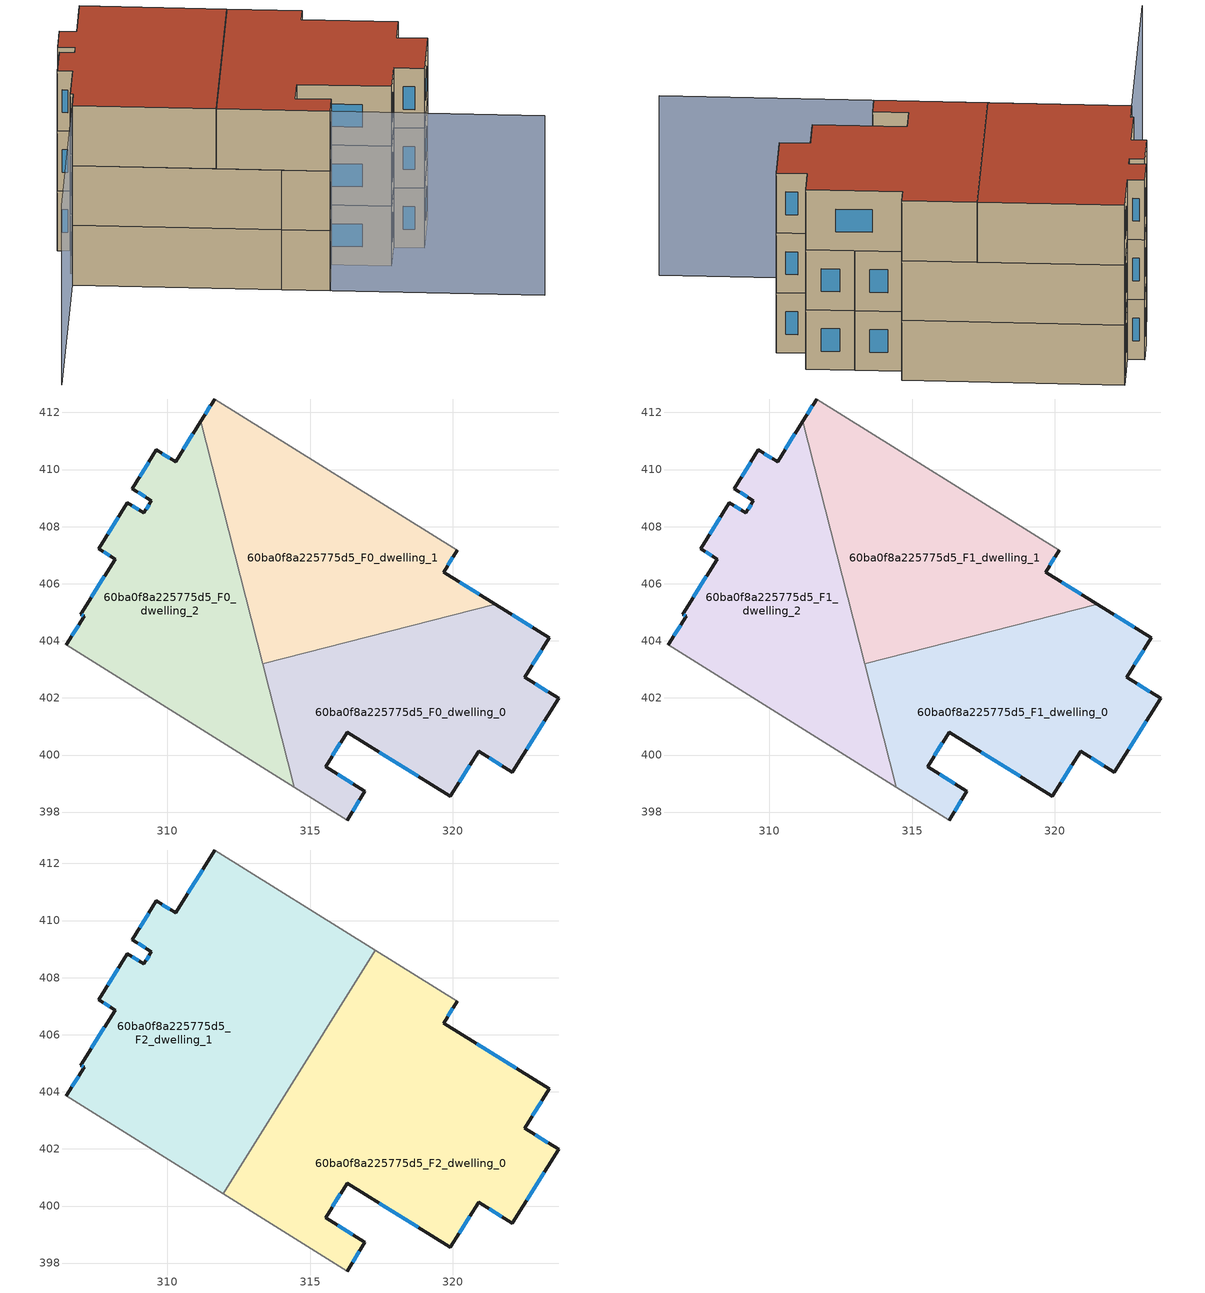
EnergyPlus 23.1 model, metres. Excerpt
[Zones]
60ba0f8a225775d5_F0_dwelling_0
 floor ground (EU_floor_Construction): 323.38,404.11 322.52,402.73 323.71,401.99 322.09,399.4 320.91,400.14 319.92,398.55 316.3,400.8 315.55,399.59 316.93,398.73 316.3,397.72 314.45,398.88 313.34,403.19 321.5,405.28 z0
 wall outside (EU_wall_Construction): 316.3,397.72 316.93,398.73 315.55,399.59 316.3,400.8 319.92,398.55 320.91,400.14 322.09,399.4 323.71,401.99 322.52,402.73 323.38,404.11 321.5,405.28 z0:3
 wall adiabatic (EU_wall_Construction): 314.45,398.88 316.3,397.72 z0:3
 wall to 60ba0f8a225775d5_F0_dwelling_1 (EU_wall_Construction): 321.5,405.28 313.34,403.19 z0:3
 wall to 60ba0f8a225775d5_F0_dwelling_2 (EU_wall_Construction): 313.34,403.19 314.45,398.88 z0:3
 window (EU_Window_Construction): 322.79,404.47 322.08,404.91 / 322.79,403.16 323.11,403.68 / 323.34,402.22 322.89,402.5 / 322.6,400.21 323.2,401.19 / 321.28,399.91 321.72,399.63 / 320.23,399.04 320.6,399.64 / 317.43,400.1 318.79,399.25 / 315.78,399.97 316.07,400.42 / 316.5,399 315.98,399.32 / 316.49,398.04 316.73,398.42 z0.93:2.07
60ba0f8a225775d5_F0_dwelling_1
 floor ground (EU_floor_Construction): 320.16,407.17 319.68,406.41 321.5,405.28 313.34,403.19 311.18,411.69 311.66,412.47 z0
 wall outside (EU_wall_Construction): 321.5,405.28 319.68,406.41 320.16,407.17 / 311.66,412.47 311.18,411.69 z0:3
 wall adiabatic (EU_wall_Construction): 320.16,407.17 311.66,412.47 z0:3
 wall to 60ba0f8a225775d5_F0_dwelling_2 (EU_wall_Construction): 311.18,411.69 313.34,403.19 z0:3
 window (EU_Window_Construction): 319.83,406.64 320.01,406.93 / 320.93,405.63 320.25,406.05 / 311.51,412.23 311.33,411.93 z0.93:2.07
60ba0f8a225775d5_F0_dwelling_2
 floor ground (EU_floor_Construction): 311.18,411.69 314.45,398.88 306.47,403.86 307.09,404.86 306.97,404.93 308.17,406.86 307.59,407.22 308.6,408.84 309.18,408.48 309.44,408.91 308.78,409.33 309.62,410.68 310.29,410.27 z0
 wall outside (EU_wall_Construction): 311.18,411.69 310.29,410.27 309.62,410.68 308.78,409.33 309.44,408.91 309.18,408.48 308.6,408.84 307.59,407.22 308.17,406.86 306.97,404.93 307.09,404.86 306.47,403.86 z0:3
 wall adiabatic (EU_wall_Construction): 306.47,403.86 314.45,398.88 z0:3
 window (EU_Window_Construction): 307.8,406.26 307.34,405.53 / 307.77,407.11 307.99,406.98 / 308.28,408.34 307.91,407.73 / 309,408.59 308.78,408.73 / 309.36,408.77 309.26,408.61 / 308.98,409.2 309.24,409.04 / 309.36,410.26 309.04,409.75 / 310.08,410.4 309.83,410.56 / 310.9,411.25 310.57,410.71 / 306.9,404.55 306.66,404.17 / 307.01,404.91 307.05,404.88 z0.93:2.07
60ba0f8a225775d5_F1_dwelling_0
 floor to 60ba0f8a225775d5_F0_dwelling_0 (EU_floor_Construction): 323.38,404.11 322.52,402.73 323.71,401.99 322.09,399.4 320.91,400.14 319.92,398.55 316.3,400.8 315.55,399.59 316.93,398.73 316.3,397.72 314.45,398.88 313.34,403.19 321.5,405.28 z3
 wall outside (EU_wall_Construction): 316.3,397.72 316.93,398.73 315.55,399.59 316.3,400.8 319.92,398.55 320.91,400.14 322.09,399.4 323.71,401.99 322.52,402.73 323.38,404.11 321.5,405.28 z3:6
 wall adiabatic (EU_wall_Construction): 314.45,398.88 316.3,397.72 z3:6
 wall to 60ba0f8a225775d5_F1_dwelling_1 (EU_wall_Construction): 321.5,405.28 313.34,403.19 z3:6
 wall to 60ba0f8a225775d5_F1_dwelling_2 (EU_wall_Construction): 313.34,403.19 314.45,398.88 z3:6
 window (EU_Window_Construction): 322.79,404.47 322.08,404.91 / 322.79,403.16 323.11,403.68 / 323.34,402.22 322.89,402.5 / 322.6,400.21 323.2,401.19 / 321.28,399.91 321.72,399.63 / 320.23,399.04 320.6,399.64 / 317.43,400.1 318.79,399.25 / 315.78,399.97 316.07,400.42 / 316.5,399 315.98,399.32 / 316.49,398.04 316.73,398.42 z3.93:5.07
60ba0f8a225775d5_F1_dwelling_1
 floor to 60ba0f8a225775d5_F0_dwelling_1 (EU_floor_Construction): 320.16,407.17 319.68,406.41 321.5,405.28 313.34,403.19 311.18,411.69 311.66,412.47 z3
 wall outside (EU_wall_Construction): 321.5,405.28 319.68,406.41 320.16,407.17 / 311.66,412.47 311.18,411.69 z3:6
 wall adiabatic (EU_wall_Construction): 320.16,407.17 311.66,412.47 z3:6
 wall to 60ba0f8a225775d5_F1_dwelling_2 (EU_wall_Construction): 311.18,411.69 313.34,403.19 z3:6
 window (EU_Window_Construction): 319.83,406.64 320.01,406.93 / 320.93,405.63 320.25,406.05 / 311.51,412.23 311.33,411.93 z3.93:5.07
60ba0f8a225775d5_F1_dwelling_2
 floor to 60ba0f8a225775d5_F0_dwelling_2 (EU_floor_Construction): 311.18,411.69 314.45,398.88 306.47,403.86 307.09,404.86 306.97,404.93 308.17,406.86 307.59,407.22 308.6,408.84 309.18,408.48 309.44,408.91 308.78,409.33 309.62,410.68 310.29,410.27 z3
 wall outside (EU_wall_Construction): 311.18,411.69 310.29,410.27 309.62,410.68 308.78,409.33 309.44,408.91 309.18,408.48 308.6,408.84 307.59,407.22 308.17,406.86 306.97,404.93 307.09,404.86 306.47,403.86 z3:6
 wall adiabatic (EU_wall_Construction): 306.47,403.86 314.45,398.88 z3:6
 window (EU_Window_Construction): 307.8,406.26 307.34,405.53 / 307.77,407.11 307.99,406.98 / 308.28,408.34 307.91,407.73 / 309,408.59 308.78,408.73 / 309.36,408.77 309.26,408.61 / 308.98,409.2 309.24,409.04 / 309.36,410.26 309.04,409.75 / 310.08,410.4 309.83,410.56 / 310.9,411.25 310.57,410.71 / 306.9,404.55 306.66,404.17 / 307.01,404.91 307.05,404.88 z3.93:5.07
60ba0f8a225775d5_F2_dwelling_0
 floor to 60ba0f8a225775d5_F1_dwelling_0 (EU_floor_Construction): 323.38,404.11 322.52,402.73 323.71,401.99 322.09,399.4 320.91,400.14 319.92,398.55 316.3,400.8 315.55,399.59 316.93,398.73 316.3,397.72 314.45,398.88 313.44,402.8 313.75,403.3 321.5,405.28 z6
 floor to 60ba0f8a225775d5_F1_dwelling_1 (EU_floor_Construction): 320.16,407.17 319.68,406.41 321.5,405.28 313.75,403.3 317.29,408.96 z6
 floor to 60ba0f8a225775d5_F1_dwelling_2 (EU_floor_Construction): 313.44,402.8 314.45,398.88 311.96,400.43 z6
 wall outside (EU_wall_Construction): 316.3,397.72 316.93,398.73 315.55,399.59 316.3,400.8 319.92,398.55 320.91,400.14 322.09,399.4 323.71,401.99 322.52,402.73 323.38,404.11 319.68,406.41 320.16,407.17 z6:9
 wall adiabatic (EU_wall_Construction): 311.96,400.43 316.3,397.72 / 320.16,407.17 317.29,408.96 z6:9
 wall to 60ba0f8a225775d5_F2_dwelling_1 (EU_wall_Construction): 317.29,408.96 311.96,400.43 z6:9
 window (EU_Window_Construction): 315.78,399.97 316.07,400.42 / 316.5,399 315.98,399.32 / 316.49,398.04 316.73,398.42 / 319.83,406.64 320.01,406.93 / 322.22,404.82 320.83,405.69 / 322.79,403.16 323.11,403.68 / 323.34,402.22 322.89,402.5 / 322.6,400.21 323.2,401.19 / 321.28,399.91 321.72,399.63 / 320.23,399.04 320.6,399.64 / 317.43,400.1 318.79,399.25 z6.93:8.07
 roof outside (EU_roof_Construction): 322.09,399.4 323.71,401.99 322.52,402.73 323.38,404.11 319.68,406.41 320.16,407.17 317.29,408.96 311.96,400.43 316.3,397.72 316.93,398.73 315.55,399.59 316.3,400.8 319.92,398.55 320.91,400.14 z9
60ba0f8a225775d5_F2_dwelling_1
 floor to 60ba0f8a225775d5_F1_dwelling_1 (EU_floor_Construction): 317.29,408.96 313.75,403.3 313.34,403.19 311.18,411.69 311.66,412.47 z6
 floor to 60ba0f8a225775d5_F1_dwelling_2 (EU_floor_Construction): 311.18,411.69 313.44,402.8 311.96,400.43 306.47,403.86 307.09,404.86 306.97,404.93 308.17,406.86 307.59,407.22 308.6,408.84 309.18,408.48 309.44,408.91 308.78,409.33 309.62,410.68 310.29,410.27 z6
 floor to 60ba0f8a225775d5_F1_dwelling_0 (EU_floor_Construction): 313.75,403.3 313.44,402.8 313.34,403.19 z6
 wall outside (EU_wall_Construction): 311.66,412.47 310.29,410.27 309.62,410.68 308.78,409.33 309.44,408.91 309.18,408.48 308.6,408.84 307.59,407.22 308.17,406.86 306.97,404.93 307.09,404.86 306.47,403.86 z6:9
 wall adiabatic (EU_wall_Construction): 317.29,408.96 311.66,412.47 / 306.47,403.86 311.96,400.43 z6:9
 window (EU_Window_Construction): 307.8,406.26 307.34,405.53 / 307.77,407.11 307.99,406.98 / 308.28,408.34 307.91,407.73 / 309,408.59 308.78,408.73 / 309.36,408.77 309.26,408.61 / 308.98,409.2 309.24,409.04 / 309.36,410.26 309.04,409.75 / 310.08,410.4 309.83,410.56 / 311.24,411.78 310.72,410.96 / 306.9,404.55 306.66,404.17 / 307.01,404.91 307.05,404.88 z6.93:8.07
 roof outside (EU_roof_Construction): 311.96,400.43 317.29,408.96 311.66,412.47 310.29,410.27 309.62,410.68 308.78,409.33 309.44,408.91 309.18,408.48 308.6,408.84 307.59,407.22 308.17,406.86 306.97,404.93 307.09,404.86 306.47,403.86 z9
shading: 301.14,395.33 306.47,403.86 / 306.47,403.86 324.46,392.62 z0:9
[Building]
EU S2 Campaign: North Axis=0; Terrain=City; Solar Distribution=FullExterior
[Site:Location]
Montreal-Trudeau.Intl.AP: Latitude=45.4667; Longitude=-73.75; Time Zone=-5; Elevation=36
[SizingPeriod:WeatherFileDays]
AnnualSizingPeriod: Begin Month=1; Begin Day of Month=1; End Month=12; End Day of Month=31; Day of Week for Start Day=Monday; Use Weather File Daylight Saving Period=No; Use Weather File Rain and Snow Indicators=No
[MATERIAL]
EU_InternalMass_Material: Roughness=MediumRough; Thickness=0.1; Conductivity=1; Density=1800; Specific Heat=900; Thermal Absorptance=0.9; Solar Absorptance=0.7; Visible Absorptance=0.7
[MATERIAL:NOMASS] Roughness=MediumRough; Thermal Absorptance=0.9; Solar Absorptance=0.7; Visible Absorptance=0.7
Name | Thermal Resistance
EU_wall_NoMass; EU_floor_NoMass | 1.36485
EU_roof_NoMass | 2.55992
[WINDOWMATERIAL:SIMPLEGLAZINGSYSTEM]
EU_Window_SimpleGlazing: UFactor=3.92339; Solar Heat Gain Coefficient=0.8; Visible Transmittance=0.8
[CONSTRUCTION]
EU_wall_Construction: EU_wall_NoMass
EU_roof_Construction: EU_roof_NoMass
EU_floor_Construction: EU_floor_NoMass
EU_Window_Construction: EU_Window_SimpleGlazing
EU_InternalMass_Construction: EU_InternalMass_Material
[ZONE] Type=1; Multiplier=1; Ceiling Height=autocalculate; Floor Area=autocalculate; Part of Total Floor Area=Yes
Name | Volume
60ba0f8a225775d5_F0_dwelling_0; 60ba0f8a225775d5_F1_dwelling_0 | 138.015
60ba0f8a225775d5_F2_dwelling_0 | 207.044
60ba0f8a225775d5_F0_dwelling_1; 60ba0f8a225775d5_F1_dwelling_1 | 138.048
60ba0f8a225775d5_F2_dwelling_1 | 207.028
60ba0f8a225775d5_F0_dwelling_2; 60ba0f8a225775d5_F1_dwelling_2 | 138.01
[INTERNALMASS] Construction=EU_InternalMass_Construction
Name | Zone or ZoneList | Surface Area
60ba0f8a225775d5_F0_dwelling_0_EU_InternalMass | 60ba0f8a225775d5_F0_dwelling_0 | 46.0049
60ba0f8a225775d5_F0_dwelling_1_EU_InternalMass | 60ba0f8a225775d5_F0_dwelling_1 | 46.017
60ba0f8a225775d5_F0_dwelling_2_EU_InternalMass | 60ba0f8a225775d5_F0_dwelling_2 | 46.0024
60ba0f8a225775d5_F1_dwelling_0_EU_InternalMass | 60ba0f8a225775d5_F1_dwelling_0 | 46.0049
60ba0f8a225775d5_F1_dwelling_1_EU_InternalMass | 60ba0f8a225775d5_F1_dwelling_1 | 46.017
60ba0f8a225775d5_F1_dwelling_2_EU_InternalMass | 60ba0f8a225775d5_F1_dwelling_2 | 46.0024
60ba0f8a225775d5_F2_dwelling_0_EU_InternalMass | 60ba0f8a225775d5_F2_dwelling_0 | 69.0148
60ba0f8a225775d5_F2_dwelling_1_EU_InternalMass | 60ba0f8a225775d5_F2_dwelling_1 | 69.0088
[OTHEREQUIPMENT] Fuel Type=Electricity; Design Level Calculation Method=Watts/Area; Power per Zone Floor Area=1; Fraction Latent=0; Fraction Radiant=0; Fraction Lost=0; Carbon Dioxide Generation Rate=0; EndUse Subcategory=EU_Step8_InternalGains
Name | Zone or ZoneList or Space or SpaceList | Schedule
EU_Step8_InternalGain_60ba0f8a225775d5_F0_dwelling_0_f000 | 60ba0f8a225775d5_F0_dwelling_0 | EU_Step8_GainSchedule_60ba0f8a225775d5_F0_dwelling_0_f000
EU_Step8_InternalGain_60ba0f8a225775d5_F0_dwelling_1_f000 | 60ba0f8a225775d5_F0_dwelling_1 | EU_Step8_GainSchedule_60ba0f8a225775d5_F0_dwelling_1_f000
EU_Step8_InternalGain_60ba0f8a225775d5_F0_dwelling_2_f000 | 60ba0f8a225775d5_F0_dwelling_2 | EU_Step8_GainSchedule_60ba0f8a225775d5_F0_dwelling_2_f000
EU_Step8_InternalGain_60ba0f8a225775d5_F1_dwelling_0_f000 | 60ba0f8a225775d5_F1_dwelling_0 | EU_Step8_GainSchedule_60ba0f8a225775d5_F1_dwelling_0_f000
EU_Step8_InternalGain_60ba0f8a225775d5_F1_dwelling_1_f000 | 60ba0f8a225775d5_F1_dwelling_1 | EU_Step8_GainSchedule_60ba0f8a225775d5_F1_dwelling_1_f000
EU_Step8_InternalGain_60ba0f8a225775d5_F1_dwelling_2_f000 | 60ba0f8a225775d5_F1_dwelling_2 | EU_Step8_GainSchedule_60ba0f8a225775d5_F1_dwelling_2_f000
EU_Step8_InternalGain_60ba0f8a225775d5_F2_dwelling_0_f000 | 60ba0f8a225775d5_F2_dwelling_0 | EU_Step8_GainSchedule_60ba0f8a225775d5_F2_dwelling_0_f000
EU_Step8_InternalGain_60ba0f8a225775d5_F2_dwelling_1_f000 | 60ba0f8a225775d5_F2_dwelling_1 | EU_Step8_GainSchedule_60ba0f8a225775d5_F2_dwelling_1_f000
[ZONEVENTILATION:DESIGNFLOWRATE] Schedule=EU_AlwaysOn; Design Flow Rate Calculation Method=AirChanges/Hour; Air Changes per Hour=0.860309; Ventilation Type=Natural; Fan Pressure Rise=0; Fan Total Efficiency=1; Constant Term Coefficient=1; Temperature Term Coefficient=0; Velocity Term Coefficient=0; Velocity Squared Term Coefficient=0; Minimum Indoor Temperature=-100; Maximum Indoor Temperature=100; Delta Temperature=-100; Minimum Outdoor Temperature=-100; Maximum Outdoor Temperature=100; Maximum Wind Speed=40
Name | Zone or ZoneList or Space or SpaceList
EU_ConstantAir_60ba0f8a225775d5_F0_dwelling_0 | 60ba0f8a225775d5_F0_dwelling_0
EU_ConstantAir_60ba0f8a225775d5_F0_dwelling_1 | 60ba0f8a225775d5_F0_dwelling_1
EU_ConstantAir_60ba0f8a225775d5_F0_dwelling_2 | 60ba0f8a225775d5_F0_dwelling_2
EU_ConstantAir_60ba0f8a225775d5_F1_dwelling_0 | 60ba0f8a225775d5_F1_dwelling_0
EU_ConstantAir_60ba0f8a225775d5_F1_dwelling_1 | 60ba0f8a225775d5_F1_dwelling_1
EU_ConstantAir_60ba0f8a225775d5_F1_dwelling_2 | 60ba0f8a225775d5_F1_dwelling_2
EU_ConstantAir_60ba0f8a225775d5_F2_dwelling_0 | 60ba0f8a225775d5_F2_dwelling_0
EU_ConstantAir_60ba0f8a225775d5_F2_dwelling_1 | 60ba0f8a225775d5_F2_dwelling_1
[HVACTEMPLATE:THERMOSTAT] Constant Heating Setpoint=20; Constant Cooling Setpoint=50
EU_HeatOnly_60ba0f8a225775d5_F0_dwelling_0; EU_HeatOnly_60ba0f8a225775d5_F0_dwelling_1; EU_HeatOnly_60ba0f8a225775d5_F0_dwelling_2; EU_HeatOnly_60ba0f8a225775d5_F1_dwelling_0; EU_HeatOnly_60ba0f8a225775d5_F1_dwelling_1; EU_HeatOnly_60ba0f8a225775d5_F1_dwelling_2; EU_HeatOnly_60ba0f8a225775d5_F2_dwelling_0; EU_HeatOnly_60ba0f8a225775d5_F2_dwelling_1
[HVACTEMPLATE:ZONE:IDEALLOADSAIRSYSTEM] System Availability Schedule=EU_AlwaysOn; Maximum Heating Supply Air Temperature=50; Minimum Cooling Supply Air Temperature=13; Maximum Heating Supply Air Humidity Ratio=0.0156; Minimum Cooling Supply Air Humidity Ratio=0.0077; Heating Limit=NoLimit; Cooling Limit=NoLimit; Heating Availability Schedule=EU_AlwaysOn; Cooling Availability Schedule=EU_CoolingOff; Dehumidification Control Type=ConstantSensibleHeatRatio; Cooling Sensible Heat Ratio=0.7; Dehumidification Setpoint=60; Humidification Control Type=None; Humidification Setpoint=30; Outdoor Air Method=None; Outdoor Air Flow Rate per Person=0.00944; Outdoor Air Flow Rate per Zone Floor Area=0; Outdoor Air Flow Rate per Zone=0; Demand Controlled Ventilation Type=None; Outdoor Air Economizer Type=NoEconomizer; Heat Recovery Type=None; Sensible Heat Recovery Effectiveness=0.7; Latent Heat Recovery Effectiveness=0.65
Name | Template Thermostat
60ba0f8a225775d5_F0_dwelling_0 | EU_HeatOnly_60ba0f8a225775d5_F0_dwelling_0
60ba0f8a225775d5_F0_dwelling_1 | EU_HeatOnly_60ba0f8a225775d5_F0_dwelling_1
60ba0f8a225775d5_F0_dwelling_2 | EU_HeatOnly_60ba0f8a225775d5_F0_dwelling_2
60ba0f8a225775d5_F1_dwelling_0 | EU_HeatOnly_60ba0f8a225775d5_F1_dwelling_0
60ba0f8a225775d5_F1_dwelling_1 | EU_HeatOnly_60ba0f8a225775d5_F1_dwelling_1
60ba0f8a225775d5_F1_dwelling_2 | EU_HeatOnly_60ba0f8a225775d5_F1_dwelling_2
60ba0f8a225775d5_F2_dwelling_0 | EU_HeatOnly_60ba0f8a225775d5_F2_dwelling_0
60ba0f8a225775d5_F2_dwelling_1 | EU_HeatOnly_60ba0f8a225775d5_F2_dwelling_1
[SIZING:ZONE] Zone Cooling Design Supply Air Temperature Input Method=SupplyAirTemperature; Zone Cooling Design Supply Air Temperature=13; Zone Heating Design Supply Air Temperature Input Method=SupplyAirTemperature; Zone Heating Design Supply Air Temperature=50; Zone Cooling Design Supply Air Humidity Ratio=0.008; Zone Heating Design Supply Air Humidity Ratio=0.008; Cooling Design Air Flow Method=DesignDay; Cooling Design Air Flow Rate=0; Cooling Minimum Air Flow per Zone Floor Area=0.000762; Cooling Minimum Air Flow=0; Cooling Minimum Air Flow Fraction=0.2; Heating Design Air Flow Method=DesignDay; Heating Design Air Flow Rate=0; Heating Maximum Air Flow per Zone Floor Area=0.002032; Heating Maximum Air Flow=0.141576; Heating Maximum Air Flow Fraction=0.3; Account for Dedicated Outdoor Air System=No; Dedicated Outdoor Air System Control Strategy=NeutralSupplyAir; Dedicated Outdoor Air Low Setpoint Temperature for Design=autosize; Dedicated Outdoor Air High Setpoint Temperature for Design=autosize; Zone Load Sizing Method=Sensible Load Only No Latent Load; Zone Latent Cooling Design Supply Air Humidity Ratio Input Method=HumidityRatioDifference; Zone Cooling Design Supply Air Humidity Ratio Difference=0.005; Zone Latent Heating Design Supply Air Humidity Ratio Input Method=HumidityRatioDifference; Zone Humidification Design Supply Air Humidity Ratio Difference=0.005
60ba0f8a225775d5_F0_dwelling_0; 60ba0f8a225775d5_F0_dwelling_1; 60ba0f8a225775d5_F0_dwelling_2; 60ba0f8a225775d5_F1_dwelling_0; 60ba0f8a225775d5_F1_dwelling_1; 60ba0f8a225775d5_F1_dwelling_2; 60ba0f8a225775d5_F2_dwelling_0; 60ba0f8a225775d5_F2_dwelling_1
[SCHEDULE:CONSTANT]
Name | Hourly Value
EU_AlwaysOn | 1
EU_CoolingOff | 0
[SCHEDULE:FILE] Column Number=1; Rows to Skip at Top=0; Number of Hours of Data=8760; Column Separator=Comma; Interpolate to Timestep=No; Minutes per Item=60; Adjust Schedule for Daylight Savings=Yes
Name | File
EU_Step8_GainSchedule_60ba0f8a225775d5_F0_dwelling_0_f000 | ../../schedules/60ba0f8a225775d5/60ba0f8a225775d5_F0_dwelling_0_f000_gain.csv
EU_Step8_GainSchedule_60ba0f8a225775d5_F0_dwelling_1_f000 | ../../schedules/60ba0f8a225775d5/60ba0f8a225775d5_F0_dwelling_1_f000_gain.csv
EU_Step8_GainSchedule_60ba0f8a225775d5_F0_dwelling_2_f000 | ../../schedules/60ba0f8a225775d5/60ba0f8a225775d5_F0_dwelling_2_f000_gain.csv
EU_Step8_GainSchedule_60ba0f8a225775d5_F1_dwelling_0_f000 | ../../schedules/60ba0f8a225775d5/60ba0f8a225775d5_F1_dwelling_0_f000_gain.csv
EU_Step8_GainSchedule_60ba0f8a225775d5_F1_dwelling_1_f000 | ../../schedules/60ba0f8a225775d5/60ba0f8a225775d5_F1_dwelling_1_f000_gain.csv
EU_Step8_GainSchedule_60ba0f8a225775d5_F1_dwelling_2_f000 | ../../schedules/60ba0f8a225775d5/60ba0f8a225775d5_F1_dwelling_2_f000_gain.csv
EU_Step8_GainSchedule_60ba0f8a225775d5_F2_dwelling_0_f000 | ../../schedules/60ba0f8a225775d5/60ba0f8a225775d5_F2_dwelling_0_f000_gain.csv
EU_Step8_GainSchedule_60ba0f8a225775d5_F2_dwelling_1_f000 | ../../schedules/60ba0f8a225775d5/60ba0f8a225775d5_F2_dwelling_1_f000_gain.csv
